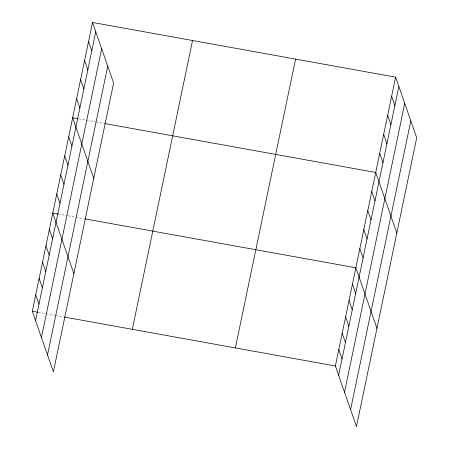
<?xml version="1.0" encoding="UTF-8"?>
<svg xmlns="http://www.w3.org/2000/svg" width="449" height="449" viewBox="0 0 449 449"><rect width="100%" height="100%" fill="white"/><g stroke="black" fill="none" stroke-linecap="round" stroke-linejoin="round"><path stroke-width="0.34" stroke-dasharray="2.25 1.68" d="M78.659 118.845L95.328 121.853M95.991 121.971L104.662 123.537M58.117 214.033L67.451 215.716M68.119 215.84L84.12 218.725M38.305 312.352L54.974 315.361M55.642 315.479L64.308 317.045"/><path stroke-width="0.67" d="M92.528 22.45L113.625 83.02L53.397 371.839L32.306 311.269L92.528 22.45L395.603 77.161L416.694 137.731L356.472 426.55L335.375 365.98L395.603 77.161M35.544 320.575L95.772 31.756M41.437 337.491L101.665 48.677M47.504 354.923L107.732 66.104M132.32 329.325L192.542 40.505M235.366 347.924L295.588 59.105M338.619 375.291L398.847 86.472M344.512 392.207L404.734 103.388M350.579 409.634L410.807 120.815M77.991 118.721L72.654 117.761L93.746 178.332M104.662 123.537L375.729 172.472L396.821 233.042M58.117 214.033L52.78 213.073L73.872 273.637M84.788 218.848L355.855 267.784L376.947 328.354M32.306 311.269L37.637 312.229M64.308 317.045L335.375 365.98M391.629 96.226L394.867 105.532M387.655 115.286L390.894 124.592M383.676 134.346L386.92 143.658M379.702 153.412L382.946 162.718M371.755 191.532L374.994 200.843M367.776 210.598L371.02 219.903M363.802 229.658L367.046 238.963M359.829 248.718L363.073 258.029M352.443 284.15L355.681 293.455M349.03 300.516L352.269 309.821M345.618 316.882L348.856 326.187M342.205 333.248L345.444 342.553M338.787 349.614L342.031 358.919M88.554 41.51L91.798 50.821M84.58 60.576L87.824 69.881M80.607 79.636L83.845 88.947M76.633 98.696L79.871 108.007M68.68 136.822L71.924 146.133M64.707 155.882L67.945 165.193M60.733 174.947L63.971 184.253M56.754 194.007L59.998 203.318M49.368 229.439L52.612 238.745M45.955 245.805L49.199 255.111M42.543 262.171L45.787 271.477M39.13 278.537L42.369 287.843M35.718 294.903L38.956 304.209"/></g></svg>
